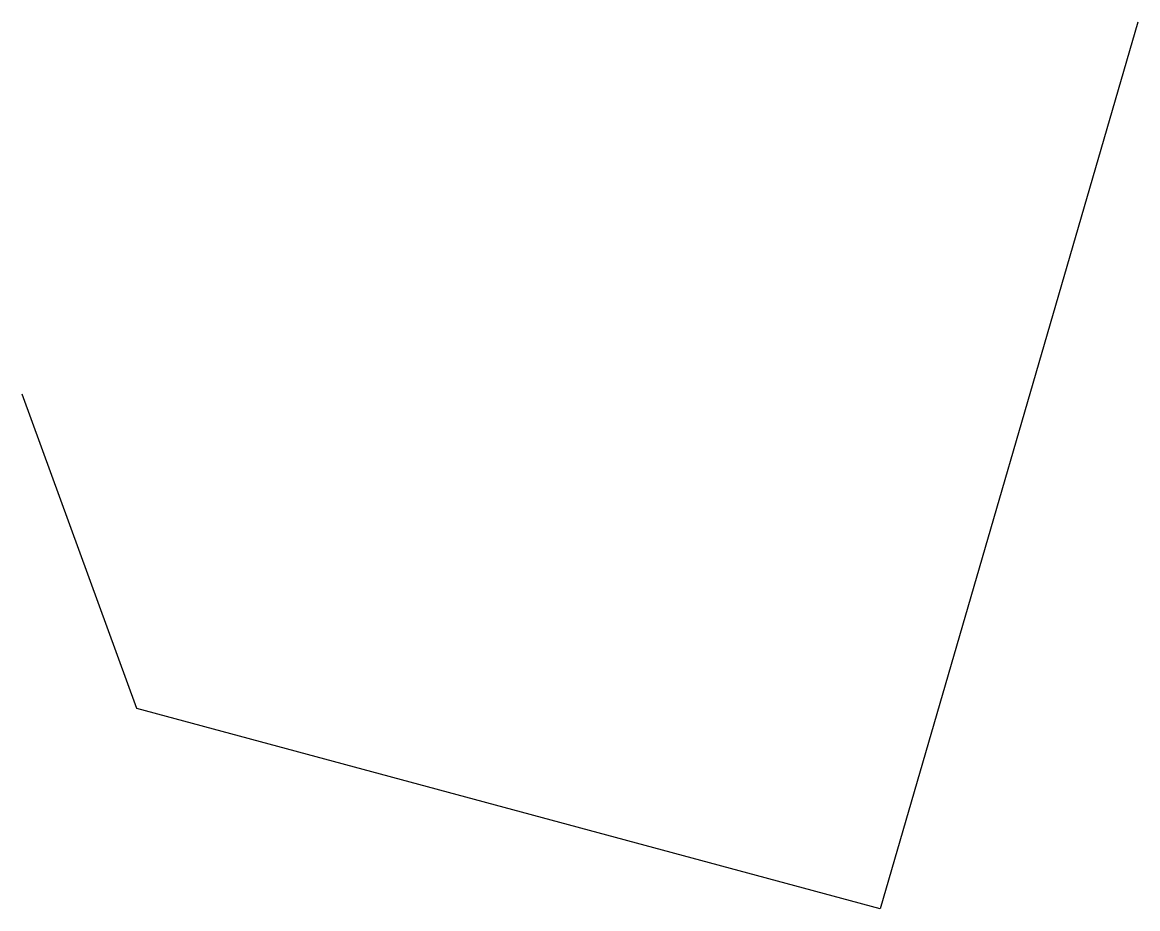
# Model space of a CAD drawing. Header units: millimetres. Extents: x -39 to 0, y -31 to 0.
import ezdxf

# ---------------------------------------------------------------- set-up
doc = ezdxf.new("R2010")
doc.units = ezdxf.units.MM
doc.header["$MEASUREMENT"] = 0
doc.layers.get('0').update_dxf_attribs({"lineweight": 25, "true_color": 0xffffff})

msp = doc.modelspace()

# ---------------------------------------------------------------- linework, layer by layer
for p, q in [((0, 0), (-9, -31)), ((-35, -24), (-39, -13)), ((-9, -31), (-35, -24))]:
    msp.add_line(p, q)

doc.saveas('drawing.dxf')
